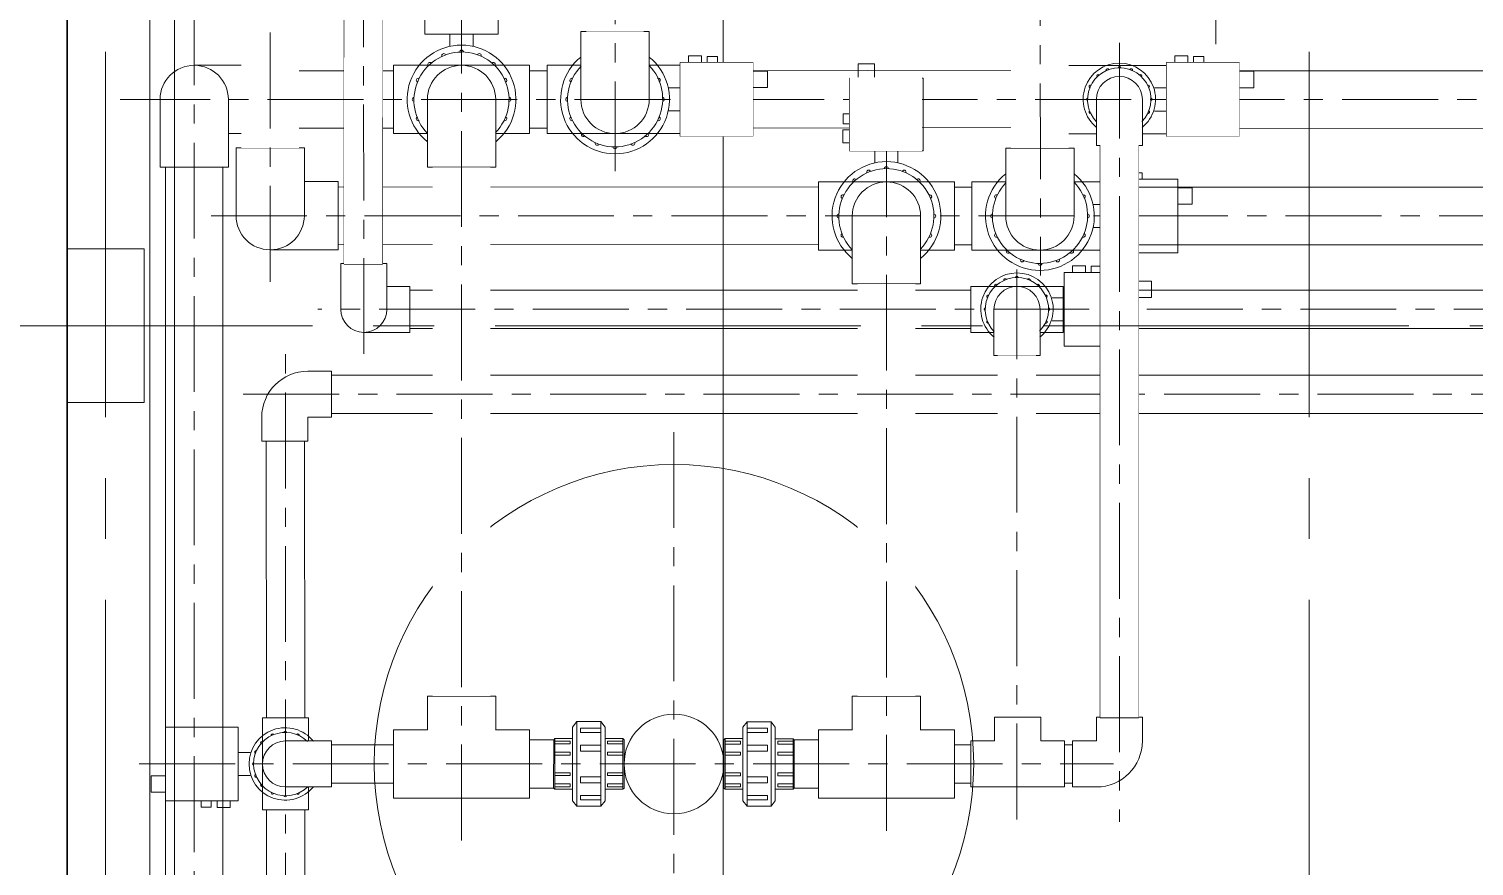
# Model space of a CAD drawing. Header units: millimetres. Extents: x 3795014 to 4300160, y 3869364 to 4016788.
# Drawn here: x 4219983 to 4221866, y 3925971 to 3927063 of the extents above; entities that cross this region are included whole.
import ezdxf

# ---------------------------------------------------------------- set-up
doc = ezdxf.new("R2010")
doc.units = ezdxf.units.MM
doc.set_wipeout_variables(frame=1)
doc.linetypes.add('CENTER', pattern=[2, 1.25, -0.25, 0.25, -0.25])
doc.linetypes.add('осевая2', pattern=[28.575, 19.05, -3.175, 3.175, -3.175])
doc.layers.add('АРМАТУРА', color=2, linetype='Continuous')
for name, color, linetype, lineweight in [('выноска', 7, 'Continuous', 18), ('Дополнительная', 7, 'Continuous', 18), ('Констр.', 7, 'Continuous', 30), ('оси', 7, 'осевая2', 13)]:
    doc.layers.add(name, color=color, linetype=linetype, lineweight=lineweight)

msp = doc.modelspace()

# ---------------------------------------------------------------- linework, layer by layer
at = {"layer": 'АРМАТУРА', "color": 0, "lineweight": 9}
for p, q in [((4220696.6, 3926159.3), (4220691.2, 3926152.3)), ((4220696.6, 3926049), (4220696.6, 3926159.3)), ((4220728.1, 3926159.3), (4220696.6, 3926159.3)), ((4220728.1, 3926159.3), (4220728.1, 3926049)), ((4220728.1, 3926159.3), (4220728.1, 3926049)), ((4220728.1, 3926159.3), (4220733.4, 3926152.3)), ((4220918.4, 3926159.2), (4220913, 3926152.2)), ((4220918.4, 3926159.2), (4220949.9, 3926159.2)), ((4220918.4, 3926048.9), (4220918.4, 3926159.2)), ((4220918.4, 3926048.9), (4220918.4, 3926159.2)), ((4220949.9, 3926159.2), (4220949.9, 3926048.9)), ((4220949.9, 3926159.2), (4220955.2, 3926152.2)), ((4220666.5, 3926135.5), (4220666.4, 3926072.7)), ((4220666.5, 3926135.5), (4220666.4, 3926072.7)), ((4220667.9, 3926137.1), (4220666.5, 3926135.5)), ((4220667.9, 3926137.1), (4220691.2, 3926137.1)), ((4220667.9, 3926137.1), (4220667.9, 3926071.1)), ((4220667.9, 3926137.1), (4220667.9, 3926071.1)), ((4220688, 3926133.9), (4220667.9, 3926133.9)), ((4220667.9, 3926133.9), (4220667.9, 3926130.2)), ((4220688, 3926130.2), (4220688, 3926133.9)), ((4220691.2, 3926104.1), (4220691.2, 3926152.3)), ((4220701.3, 3926145.2), (4220701.3, 3926150.8)), ((4220701.3, 3926150.8), (4220728.1, 3926150.8)), ((4220728.1, 3926145.2), (4220701.3, 3926145.2)), ((4220733.4, 3926104.1), (4220733.4, 3926152.3)), ((4220756.7, 3926137.1), (4220733.4, 3926137.1)), ((4220736.6, 3926130.2), (4220736.6, 3926133.9)), ((4220736.6, 3926133.9), (4220756.7, 3926133.9)), ((4220756.7, 3926137.1), (4220756.7, 3926071.1)), ((4220756.7, 3926137.1), (4220756.7, 3926071.1)), ((4220756.7, 3926137.1), (4220758.2, 3926135.5)), ((4220756.7, 3926133.9), (4220756.7, 3926130.2)), ((4220758.2, 3926135.5), (4220758.2, 3926072.7)), ((4220758.2, 3926135.5), (4220758.2, 3926072.7)), ((4220889.7, 3926137.1), (4220888.2, 3926135.5)), ((4220888.2, 3926072.7), (4220888.2, 3926135.5)), ((4220888.2, 3926072.7), (4220888.2, 3926135.5)), ((4220889.7, 3926071.1), (4220889.7, 3926137.1)), ((4220889.7, 3926071.1), (4220889.7, 3926137.1)), ((4220889.7, 3926137.1), (4220913, 3926137.1)), ((4220909.8, 3926133.9), (4220889.7, 3926133.9)), ((4220889.7, 3926133.9), (4220889.7, 3926130.1)), ((4220909.8, 3926130.1), (4220909.8, 3926133.9)), ((4220913, 3926104.1), (4220913, 3926152.2)), ((4220945.2, 3926150.7), (4220918.4, 3926150.7)), ((4220918.4, 3926145.1), (4220945.2, 3926145.1)), ((4220945.2, 3926145.1), (4220945.2, 3926150.7)), ((4220955.2, 3926104.1), (4220955.2, 3926152.2)), ((4220978.5, 3926137), (4220955.2, 3926137)), ((4220958.4, 3926133.9), (4220978.5, 3926133.9)), ((4220958.4, 3926130.1), (4220958.4, 3926133.9)), ((4220978.5, 3926071.1), (4220978.5, 3926137)), ((4220978.5, 3926071.1), (4220978.5, 3926137)), ((4220978.5, 3926137), (4220980, 3926135.5)), ((4220978.5, 3926133.9), (4220978.5, 3926130.1)), ((4220980, 3926072.6), (4220980, 3926135.5)), ((4220980, 3926072.6), (4220980, 3926135.5)), ((4220667.9, 3926130.2), (4220688, 3926130.2)), ((4220688, 3926119.3), (4220667.9, 3926119.3)), ((4220667.9, 3926119.3), (4220667.9, 3926115.6)), ((4220667.9, 3926115.6), (4220688, 3926115.6)), ((4220688, 3926115.6), (4220688, 3926119.3)), ((4220691.2, 3926075.7), (4220691.2, 3926132.5)), ((4220701.3, 3926120.8), (4220701.3, 3926128.7)), ((4220701.3, 3926128.7), (4220728.1, 3926128.7)), ((4220728.1, 3926120.8), (4220701.3, 3926120.8)), ((4220756.7, 3926130.2), (4220736.6, 3926130.2)), ((4220736.6, 3926115.6), (4220736.6, 3926119.3)), ((4220736.6, 3926119.3), (4220756.7, 3926119.3)), ((4220756.7, 3926115.6), (4220736.6, 3926115.6)), ((4220756.7, 3926119.3), (4220756.7, 3926115.6)), ((4220889.7, 3926130.1), (4220909.8, 3926130.1)), ((4220909.8, 3926119.3), (4220889.7, 3926119.3)), ((4220889.7, 3926119.3), (4220889.7, 3926115.6)), ((4220889.7, 3926115.6), (4220909.8, 3926115.6)), ((4220909.8, 3926115.6), (4220909.8, 3926119.3)), ((4220945.2, 3926128.6), (4220918.4, 3926128.6)), ((4220918.4, 3926120.7), (4220945.2, 3926120.7)), ((4220945.2, 3926120.7), (4220945.2, 3926128.6)), ((4220955.2, 3926132.5), (4220955.2, 3926075.6)), ((4220978.5, 3926130.1), (4220958.4, 3926130.1)), ((4220958.4, 3926119.3), (4220978.5, 3926119.3)), ((4220958.4, 3926115.6), (4220958.4, 3926119.3)), ((4220978.5, 3926115.6), (4220958.4, 3926115.6)), ((4220978.5, 3926119.3), (4220978.5, 3926115.6)), ((4220691.2, 3926104.1), (4220691.2, 3926056)), ((4220733.4, 3926104.1), (4220733.4, 3926056)), ((4220913, 3926104.1), (4220913, 3926055.9)), ((4220955.2, 3926104.1), (4220955.2, 3926055.9)), ((4220667.9, 3926092.6), (4220688, 3926092.6)), ((4220667.9, 3926088.9), (4220667.9, 3926092.6)), ((4220688, 3926088.9), (4220667.9, 3926088.9)), ((4220667.9, 3926078.1), (4220688, 3926078)), ((4220667.9, 3926074.3), (4220667.9, 3926078.1)), ((4220688, 3926092.6), (4220688, 3926088.9)), ((4220688, 3926078), (4220688, 3926074.3)), ((4220728.1, 3926087.4), (4220701.3, 3926087.4)), ((4220701.3, 3926087.4), (4220701.3, 3926079.6)), ((4220701.3, 3926079.6), (4220728.1, 3926079.6)), ((4220756.7, 3926092.6), (4220736.6, 3926092.6)), ((4220736.6, 3926092.6), (4220736.6, 3926088.9)), ((4220736.6, 3926088.9), (4220756.7, 3926088.9)), ((4220756.7, 3926078), (4220736.6, 3926078)), ((4220736.6, 3926078), (4220736.6, 3926074.3)), ((4220756.7, 3926088.9), (4220756.7, 3926092.6)), ((4220756.7, 3926074.3), (4220756.7, 3926078)), ((4220889.7, 3926092.6), (4220909.8, 3926092.6)), ((4220889.7, 3926088.8), (4220889.7, 3926092.6)), ((4220909.8, 3926088.8), (4220889.7, 3926088.8)), ((4220889.7, 3926078), (4220909.8, 3926078)), ((4220889.7, 3926074.3), (4220889.7, 3926078)), ((4220909.8, 3926092.6), (4220909.8, 3926088.8)), ((4220909.8, 3926078), (4220909.8, 3926074.3)), ((4220918.4, 3926087.4), (4220945.2, 3926087.4)), ((4220945.2, 3926079.5), (4220918.4, 3926079.5)), ((4220945.2, 3926087.4), (4220945.2, 3926079.5)), ((4220978.5, 3926092.6), (4220958.4, 3926092.6)), ((4220958.4, 3926092.6), (4220958.4, 3926088.8)), ((4220958.4, 3926088.8), (4220978.5, 3926088.8)), ((4220978.5, 3926078), (4220958.4, 3926078)), ((4220958.4, 3926078), (4220958.4, 3926074.3)), ((4220978.5, 3926088.8), (4220978.5, 3926092.6)), ((4220978.5, 3926074.3), (4220978.5, 3926078)), ((4220667.9, 3926071.1), (4220666.4, 3926072.7)), ((4220688, 3926074.3), (4220667.9, 3926074.3)), ((4220667.9, 3926071.1), (4220691.2, 3926071.1)), ((4220728.1, 3926063), (4220701.3, 3926063)), ((4220701.3, 3926063), (4220701.3, 3926057.5)), ((4220756.7, 3926071.1), (4220733.4, 3926071.1)), ((4220736.6, 3926074.3), (4220756.7, 3926074.3)), ((4220756.7, 3926071.1), (4220758.2, 3926072.7)), ((4220889.7, 3926071.1), (4220888.2, 3926072.7)), ((4220909.8, 3926074.3), (4220889.7, 3926074.3)), ((4220889.7, 3926071.1), (4220913, 3926071.1)), ((4220918.4, 3926063), (4220945.2, 3926063)), ((4220945.2, 3926063), (4220945.2, 3926057.4)), ((4220978.5, 3926071.1), (4220955.2, 3926071.1)), ((4220958.4, 3926074.3), (4220978.5, 3926074.3)), ((4220978.5, 3926071.1), (4220980, 3926072.6)), ((4220696.6, 3926049), (4220691.2, 3926056)), ((4220728.1, 3926049), (4220696.6, 3926049)), ((4220701.3, 3926057.5), (4220728.1, 3926057.5)), ((4220728.1, 3926049), (4220733.4, 3926056)), ((4220918.4, 3926048.9), (4220913, 3926055.9)), ((4220945.2, 3926057.4), (4220918.4, 3926057.4)), ((4220918.4, 3926048.9), (4220949.9, 3926048.9)), ((4220949.9, 3926048.9), (4220955.2, 3926055.9))]:
    msp.add_line(p, q, dxfattribs=at)
at = {"layer": 'выноска', "lineweight": 20}
msp.add_lwpolyline([(4220887.4, 3929883.3), (4220887.4, 3920098.8)], dxfattribs=at)
at = {"layer": 'Дополнительная', "linetype": 'CENTER', "ltscale": 100}
for p, q in [((4220198.1, 3923989.2, 0), (4220198.1, 3928999.5, 0)), ((4221529.4, 3927042.8), (4221529.4, 3927785.5)), ((4220316.9, 3921663.3), (4220317.2, 3926640.8, 0)), ((4220823.2, 3926536.9), (4220823.2, 3925671.3)), ((4220126.4, 3926104.1, 0), (4221395.9, 3926104.1, 0))]:
    msp.add_line(p, q, dxfattribs=at)
at = {"layer": 'Дополнительная', "ltscale": 25}
for p, q in [((4220790.9, 3927059.1, 0), (4220701.9, 3927059.1, 0)), ((4220701.9, 3927059.1, 0), (4220701.9, 3926970.6, 0)), ((4220790.9, 3926970.6, 0), (4220790.9, 3927059.1, 0)), ((4220567.1, 3927055.6, 0), (4220525.8, 3927055.6, 0)), ((4220531.2, 3927039.8, 0), (4220531.2, 3927055.6, 0)), ((4220561.4, 3927039.9, 0), (4220561.4, 3927055.6, 0)), ((4220198.1, 3927015.1, 0), (4220286.6, 3927015.1, 0)), ((4220286.6, 3927015.1, 0), (4220286.6, 3926926.1, 0)), ((4220457.9, 3926926.1, 0), (4220457.9, 3927015.1, 0)), ((4220457.9, 3927015.1, 0), (4220546.4, 3927015.1, 0)), ((4220634.9, 3927015.1, 0), (4220546.4, 3927015.1, 0)), ((4220634.9, 3926926.1, 0), (4220634.9, 3927015.1, 0)), ((4220702.2, 3927015.1, 0), (4220657.9, 3927015.1, 0)), ((4220657.9, 3927015.1, 0), (4220657.9, 3926926.1, 0)), ((4220790.7, 3927015.1, 0), (4220834.9, 3927015.1, 0)), ((4220834.9, 3927015.1, 0), (4220834.9, 3926926.1, 0)), ((4221315, 3927014.8, 0), (4221403.5, 3927014.8, 0)), ((4221315, 3926925.8, 0), (4221315, 3927014.8, 0)), ((4221492, 3927014.8, 0), (4221403.5, 3927014.8, 0)), ((4221492, 3926925.8, 0), (4221492, 3927014.8, 0)), ((4220815.7, 3926985.8, 0), (4220831.4, 3926985.8, 0)), ((4220831.4, 3926950, 0), (4220831.4, 3926991.2, 0)), ((4221449.4, 3926985.7, 0), (4221465.1, 3926985.7, 0)), ((4221465.1, 3926949.9, 0), (4221465.1, 3926991.1, 0)), ((4220153.6, 3926970.6, 0), (4220153.6, 3926882.1, 0)), ((4220242.6, 3926882.1, 0), (4220242.6, 3926970.6, 0)), ((4220501.9, 3926882.1, 0), (4220501.9, 3926970.6, 0)), ((4220590.9, 3926970.6, 0), (4220590.9, 3926882.1, 0)), ((4221373.5, 3926910.5, 0), (4221373.5, 3926970.5, 0)), ((4221433.5, 3926970.5, 0), (4221433.5, 3926910.5, 0)), ((4220815.7, 3926955.6, 0), (4220831.4, 3926955.6, 0)), ((4221449.4, 3926955.5, 0), (4221465.1, 3926955.5, 0)), ((4220286.6, 3926926.1, 0), (4220242.4, 3926926.1, 0)), ((4220502.2, 3926926.1, 0), (4220457.9, 3926926.1, 0)), ((4220590.7, 3926926.1, 0), (4220634.9, 3926926.1, 0)), ((4220657.9, 3926926.1, 0), (4220746.4, 3926926.1, 0)), ((4220834.9, 3926926.1, 0), (4220746.4, 3926926.1, 0)), ((4221373.5, 3926925.8, 0), (4221315, 3926925.8, 0)), ((4221433.5, 3926925.8, 0), (4221492, 3926925.8, 0)), ((4220252.6, 3926819, 0), (4220252.6, 3926907.5, 0)), ((4220252.6, 3926907.5, 0), (4220341.6, 3926907.5, 0)), ((4220341.6, 3926907.5, 0), (4220341.6, 3926819, 0)), ((4221344.5, 3926907.1, 0), (4221255.5, 3926907.1, 0)), ((4221255.5, 3926907.1, 0), (4221255.5, 3926818.6, 0)), ((4221344.5, 3926818.6, 0), (4221344.5, 3926907.1, 0)), ((4221433.5, 3926910.5, 0), (4221373.5, 3926910.5, 0)), ((4221120.6, 3926903.6, 0), (4221079.4, 3926903.6, 0)), ((4221084.8, 3926887.8, 0), (4221084.8, 3926903.6, 0)), ((4221115, 3926887.9, 0), (4221115, 3926903.6, 0)), ((4220153.6, 3926882.1, 0), (4220242.6, 3926882.1, 0)), ((4220590.9, 3926882.1, 0), (4220501.9, 3926882.1, 0)), ((4220385.6, 3926863.5, 0), (4220341.3, 3926863.5, 0)), ((4220385.6, 3926774.5, 0), (4220385.6, 3926863.5, 0)), ((4221011.5, 3926774.1, 0), (4221011.5, 3926863.1, 0)), ((4221011.5, 3926863.1, 0), (4221100, 3926863.1, 0)), ((4221188.5, 3926863.1, 0), (4221100, 3926863.1, 0)), ((4221188.5, 3926774.1, 0), (4221188.5, 3926863.1, 0)), ((4221255.8, 3926863.1, 0), (4221211.5, 3926863.1, 0)), ((4221211.5, 3926863.1, 0), (4221211.5, 3926774.1, 0)), ((4221344.3, 3926863.1, 0), (4221388.5, 3926863.1, 0)), ((4221388.5, 3926863.1, 0), (4221388.5, 3926774.1, 0)), ((4221369.2, 3926833.8, 0), (4221385, 3926833.8, 0)), ((4221385, 3926798, 0), (4221385, 3926839.2, 0)), ((4221055.5, 3926730.1, 0), (4221055.5, 3926818.6, 0)), ((4221144.5, 3926818.6, 0), (4221144.5, 3926730.1, 0)), ((4221369.3, 3926803.6, 0), (4221385, 3926803.6, 0)), ((4220297.1, 3926774.5, 0), (4220385.6, 3926774.5, 0)), ((4221055.8, 3926774.1, 0), (4221011.5, 3926774.1, 0)), ((4221144.3, 3926774.1, 0), (4221188.5, 3926774.1, 0)), ((4221211.5, 3926774.1, 0), (4221300, 3926774.1, 0)), ((4221388.5, 3926774.1, 0), (4221300, 3926774.1, 0)), ((4220449.1, 3926756.9, 0), (4220389.1, 3926756.9, 0)), ((4220389.1, 3926756.9, 0), (4220389.1, 3926696.9, 0)), ((4220449.1, 3926696.9, 0), (4220449.1, 3926756.9, 0)), ((4220449.1, 3926726.9, 0), (4220479.1, 3926726.9, 0)), ((4220479.1, 3926726.9, 0), (4220479.1, 3926666.9, 0)), ((4221144.5, 3926730.1, 0), (4221055.5, 3926730.1, 0)), ((4221210.1, 3926666.9, 0), (4221210.1, 3926726.9, 0)), ((4221210.1, 3926726.9, 0), (4221270.1, 3926726.9, 0)), ((4221330.1, 3926726.9, 0), (4221270.1, 3926726.9, 0)), ((4221330.1, 3926666.9, 0), (4221330.1, 3926726.9, 0)), ((4221331.8, 3926676.3, 0), (4221331.8, 3926717.5, 0)), ((4221316, 3926712.1, 0), (4221331.8, 3926712.1, 0)), ((4221240.1, 3926636.9, 0), (4221240.1, 3926696.9, 0)), ((4221300.1, 3926696.9, 0), (4221300.1, 3926636.9, 0)), ((4221316.1, 3926681.9, 0), (4221331.8, 3926681.9, 0)), ((4220479.1, 3926666.9, 0), (4220419.1, 3926666.9, 0)), ((4221240.1, 3926666.9, 0), (4221210.1, 3926666.9, 0)), ((4221300.1, 3926666.9, 0), (4221330.1, 3926666.9, 0)), ((4221300.1, 3926636.9, 0), (4221240.1, 3926636.9, 0)), ((4220346.1, 3926616.2, 0), (4220377.1, 3926616.2, 0)), ((4220377.1, 3926616.2, 0), (4220377.1, 3926556.2, 0)), ((4220286.1, 3926525.2, 0), (4220286.1, 3926556.2, 0)), ((4220377.1, 3926556.2, 0), (4220346.1, 3926556.2, 0)), ((4220346.1, 3926556.2, 0), (4220346.1, 3926525.2, 0)), ((4220346.1, 3926525.2, 0), (4220286.1, 3926525.2, 0)), ((4220590.9, 3926192.6), (4220501.9, 3926192.6)), ((4220501.9, 3926148.4), (4220501.9, 3926192.6)), ((4220590.9, 3926148.4), (4220590.9, 3926192.6)), ((4221144.5, 3926192.6), (4221055.5, 3926192.6)), ((4221055.5, 3926148.3), (4221055.5, 3926192.6)), ((4221144.5, 3926148.3), (4221144.5, 3926192.6)), ((4220347.1, 3926164.1), (4220287.1, 3926164.1)), ((4220287.1, 3926164.1), (4220287.1, 3926104.1)), ((4220347.1, 3926134.1), (4220347.1, 3926164.1)), ((4221433.5, 3926165.1, 0), (4221373.5, 3926165.1, 0)), ((4221373.5, 3926165.1, 0), (4221373.5, 3926134.1, 0)), ((4221433.5, 3926134.1, 0), (4221433.5, 3926165.1, 0)), ((4220317.1, 3926134.1), (4220377.1, 3926134.1)), ((4220377.1, 3926134.1), (4220377.1, 3926074.1)), ((4220502.2, 3926148.6), (4220457.9, 3926148.6)), ((4220457.9, 3926148.6), (4220457.9, 3926059.6)), ((4220590.7, 3926148.6), (4220634.9, 3926148.6)), ((4220634.9, 3926148.6), (4220634.9, 3926059.6)), ((4221055.8, 3926148.6), (4221011.5, 3926148.6)), ((4221011.5, 3926148.6), (4221011.5, 3926059.6)), ((4221144.3, 3926148.6), (4221188.5, 3926148.6)), ((4221188.5, 3926148.6), (4221188.5, 3926059.6)), ((4221210, 3926074.1, 0), (4221210, 3926134.1, 0)), ((4221210, 3926134.1, 0), (4221241, 3926134.1, 0)), ((4221332, 3926134.1, 0), (4221301, 3926134.1, 0)), ((4221332, 3926074.1, 0), (4221332, 3926134.1, 0)), ((4221373.5, 3926134.1, 0), (4221342.5, 3926134.1, 0)), ((4221342.5, 3926134.1, 0), (4221342.5, 3926074.1, 0)), ((4220255.4, 3926124.7), (4220255.4, 3926083.5)), ((4220271.1, 3926119), (4220255.4, 3926119)), ((4220287.1, 3926044.1), (4220287.1, 3926104.1)), ((4220271.2, 3926088.9), (4220255.4, 3926088.9)), ((4220377.1, 3926074.1), (4220317.1, 3926074.1)), ((4220347.1, 3926074.1), (4220347.1, 3926044.1)), ((4220457.9, 3926059.6), (4220546.4, 3926059.6)), ((4220634.9, 3926059.6), (4220546.4, 3926059.6)), ((4221011.5, 3926059.6), (4221100, 3926059.6)), ((4221188.5, 3926059.6), (4221100, 3926059.6)), ((4221332, 3926074.1, 0), (4221210, 3926074.1, 0)), ((4221342.5, 3926074.1, 0), (4221373.5, 3926074.1, 0)), ((4220347.1, 3926044.1), (4220287.1, 3926044.1))]:
    msp.add_line(p, q, dxfattribs=at)
at = {"layer": 'Дополнительная', "ltscale": 25, "elevation": 0}
for points in [[(4220172.5, 3921971.5), (4220172.5, 3928907.3), (4220140.5, 3928907.3), (4220140.5, 3921971.5)], [(4220393.6, 3927178.9), (4220393.3, 3926755.9), (4220443.3, 3926755.9), (4220443.6, 3927178.9)], [(4220594.3, 3927055.6), (4220498.4, 3927055.6), (4220498.4, 3927150.2), (4220594.3, 3927150.2)], [(4220831.4, 3926922.7), (4220831.4, 3927018.7), (4220926.1, 3927018.7), (4220926.1, 3926922.7)], [(4220859, 3927018.7), (4220859, 3927027.4), (4220842, 3927027.4), (4220842, 3927018.7)], [(4220866.5, 3927018.7), (4220866.5, 3927026.8), (4220879.7, 3927026.8), (4220879.7, 3927018.7)], [(4221492.7, 3927018.6), (4221492.7, 3927027.3), (4221475.7, 3927027.3), (4221475.7, 3927018.6)], [(4221500.2, 3927018.6), (4221500.2, 3927026.7), (4221513.4, 3927026.7), (4221513.4, 3927018.6)], [(4220457.9, 3927008.1), (4220286.6, 3927008.1), (4220286.6, 3926933.1), (4220457.9, 3926933.1)], [(4220657.9, 3927008.1), (4220634.9, 3927008.1), (4220634.9, 3926933.1), (4220657.9, 3926933.1)], [(4221315, 3927008.9), (4220834.9, 3927008.1), (4220834.9, 3926933.1), (4221315, 3926933.9)], [(4220926.1, 3926986.1), (4220926.1, 3927007.4), (4220944.9, 3927007.4), (4220944.9, 3926986.1)], [(4221084.5, 3926998.2), (4221063.2, 3926998.2), (4221063.2, 3927017), (4221084.5, 3927017)], [(4221465.1, 3926922.6), (4221465.1, 3927018.6), (4221559.8, 3927018.6), (4221559.8, 3926922.6)], [(4222238.9, 3927008.1), (4221551.2, 3927007.8), (4221551.2, 3926932.8), (4222238.9, 3926933.1)], [(4221559.8, 3926985.9), (4221559.8, 3927007.3), (4221578.6, 3927007.3), (4221578.6, 3926985.9)], [(4221147.9, 3926903.6), (4221051.9, 3926903.6), (4221051.9, 3926998.2), (4221147.9, 3926998.2)], [(4221051.9, 3926938.7), (4221043.8, 3926938.7), (4221043.8, 3926951.8), (4221051.9, 3926951.8)], [(4221051.9, 3926931.1), (4221043.1, 3926931.1), (4221043.1, 3926914.2), (4221051.9, 3926914.2)], [(4220235.6, 3926882.1), (4220235.6, 3923508.9), (4220160.6, 3923508.9), (4220160.6, 3926882.1)], [(4221412.5, 3926866.7), (4221412.5, 3926875.5), (4221395.6, 3926875.5), (4221395.6, 3926866.7)], [(4221420.1, 3926866.7), (4221420.1, 3926874.9), (4221433.2, 3926874.9), (4221433.2, 3926866.7)], [(4221011.5, 3926856.1), (4220385.6, 3926856.5), (4220385.6, 3926781.5), (4221011.5, 3926781.1)], [(4221211.5, 3926856.1), (4221188.5, 3926856.1), (4221188.5, 3926781.1), (4221211.5, 3926781.1)], [(4221385, 3926770.8), (4221385, 3926866.7), (4221479.6, 3926866.7), (4221479.6, 3926770.8)], [(4222792.5, 3926856.1), (4221388.5, 3926856.1), (4221388.5, 3926781.1), (4222792.5, 3926781.1)], [(4221479.6, 3926834.1), (4221479.6, 3926855.4), (4221498.4, 3926855.4), (4221498.4, 3926834.1)], [(4221331.8, 3926649), (4221331.8, 3926744.9), (4221426.4, 3926744.9), (4221426.4, 3926649)], [(4221359.3, 3926744.9), (4221359.3, 3926753.7), (4221342.4, 3926753.7), (4221342.4, 3926744.9)], [(4221366.8, 3926744.9), (4221366.8, 3926753.1), (4221380, 3926753.1), (4221380, 3926744.9)], [(4221210.1, 3926672), (4220479.1, 3926671.9), (4220479.1, 3926721.9), (4221210.1, 3926722)], [(4223050.4, 3926671.9), (4221389.4, 3926671.9), (4221389.4, 3926721.9), (4223050.4, 3926721.9)], [(4221426.4, 3926712.3), (4221426.4, 3926733.7), (4221445.2, 3926733.7), (4221445.2, 3926712.3)], [(4222037.7, 3926561.2), (4220377.1, 3926561.2), (4220377.1, 3926611.2), (4222037.7, 3926611.2)], [(4220255.4, 3926151.9), (4220255.4, 3926056), (4220160.8, 3926056), (4220160.8, 3926151.9)], [(4221342.5, 3926079.1), (4221332, 3926079.1), (4221332, 3926129.1), (4221342.5, 3926129.1)], [(4220160.8, 3926088.6), (4220160.8, 3926067.3), (4220142, 3926067.3), (4220142, 3926088.6)], [(4220220.4, 3926056), (4220220.4, 3926047.8), (4220207.2, 3926047.8), (4220207.2, 3926056)], [(4220227.9, 3926056), (4220227.9, 3926047.2), (4220244.8, 3926047.2), (4220244.8, 3926056)]]:
    msp.add_lwpolyline(points, close=True, dxfattribs=at)
at = {"layer": 'Дополнительная', "ltscale": 25}
for points in [[(4221378.5, 3926164.1), (4221378.5, 3926910.5), (4221428.5, 3926910.5), (4221428.5, 3926164.1)], [(4220032.7, 3926775.6), (4220132.7, 3926775.6), (4220132.7, 3926675.6), (4220032.7, 3926675.6)], [(4220032.7, 3926575.6), (4220132.7, 3926575.6), (4220132.7, 3926675.6), (4220032.7, 3926675.6)], [(4220292.1, 3926164.1), (4220291.9, 3926525.2), (4220341.9, 3926525.2), (4220342.1, 3926164.1)], [(4220634.9, 3926072.6), (4220666.4, 3926072.6), (4220666.5, 3926135.6), (4220635, 3926135.6)], [(4220980, 3926135.6), (4221011.5, 3926135.6), (4221011.5, 3926072.6), (4220980, 3926072.6)], [(4220457.9, 3926079.1), (4220377.1, 3926079.1), (4220377.1, 3926129.1), (4220457.9, 3926129.1)], [(4221210, 3926079.2), (4221188.5, 3926079.1), (4221188.5, 3926129.1), (4221210, 3926129.2)], [(4220292.1, 3926044.1), (4220291.9, 3924411.1), (4220341.9, 3924411.1), (4220342.1, 3926044.1)]]:
    msp.add_lwpolyline(points, close=True, dxfattribs=at)
for radius in [390.5, 65, 65]:
    msp.add_circle((4220823.2, 3926104.1), radius, dxfattribs=at)
for centre, radius, start, end in [((4220546.4, 3926970.6, 0), 70.9, 90, 231.1147), ((4220546.4, 3926970.6, 0), 70.9, 308.8853, 90), ((4220547, 3926969.8, 0), 62.6, 90.4904, 224.0202), ((4220505.1, 3927016.4, 0), 2.59, 42, 222), ((4220523.3, 3927027.8, 0), 2.59, 22, 202), ((4220546.4, 3927032.3, 0), 2.59, 0, 180), ((4220546.4, 3926970.6, 0), 61.9, 315.6338, 90), ((4220569.6, 3927027.8, 0), 2.59, 338, 158), ((4220587.7, 3927016.4, 0), 2.59, 318, 138), ((4220746.4, 3926970.6, 0), 70.9, 128.8853, 270), ((4220746.4, 3926970.6, 0), 70.9, 270, 51.1147), ((4220198.1, 3926970.6, 0), 44.5, 0, 180), ((4220546.4, 3926970.6, 0), 44.5, 0, 180), ((4220746.4, 3926970.6, 0), 61.9, 135.6338, 270), ((4220745.9, 3926971.3, 0), 62.6, 270.4904, 44.0202), ((4221403.5, 3926970.8, 0), 47.2, 90, 231.1147), ((4221403.8, 3926970.3, 0), 41.7, 90.4904, 224.0202), ((4221403.5, 3926970.5, 0), 30, 0, 180), ((4221375.9, 3927001.4, 0), 1.73, 42, 222), ((4221388.1, 3927008.9, 0), 1.73, 22, 202), ((4221403.5, 3927011.9, 0), 1.73, 0, 180), ((4221403.5, 3926970.8, 0), 47.2, 308.8853, 90), ((4221403.5, 3926970.8, 0), 41.2, 315.6338, 90), ((4221418.9, 3927008.9, 0), 1.73, 338, 158), ((4221431, 3927001.4, 0), 1.73, 318, 138), ((4220490.1, 3926995.7, 0), 2.59, 66, 246), ((4220602.8, 3926995.7, 0), 2.59, 294, 114), ((4220690.1, 3926995.7, 0), 2.59, 66, 246), ((4220802.8, 3926995.7, 0), 2.59, 294, 114), ((4221365.9, 3926987.5, 0), 1.73, 66, 246), ((4221441, 3926987.5, 0), 1.73, 294, 114), ((4220484.7, 3926970.6, 0), 2.59, 90, 270), ((4220608.2, 3926970.6, 0), 2.59, 270, 90), ((4220684.7, 3926970.6, 0), 2.59, 90, 270), ((4220746.4, 3926970.6, 0), 44.5, 180, 0), ((4220808.2, 3926970.6, 0), 2.59, 270, 90), ((4221362.3, 3926970.8, 0), 1.73, 90, 270), ((4221444.6, 3926970.8, 0), 1.73, 270, 90), ((4220490.1, 3926945.5, 0), 2.59, 114, 294), ((4220602.8, 3926945.5, 0), 2.59, 246, 66), ((4220690.1, 3926945.5, 0), 2.59, 114, 294), ((4220802.8, 3926945.5, 0), 2.59, 246, 66), ((4221365.9, 3926954.1, 0), 1.73, 114, 294), ((4221441, 3926954.1, 0), 1.73, 246, 66), ((4220705.1, 3926924.7, 0), 2.59, 138, 318), ((4220787.7, 3926924.7, 0), 2.59, 222, 42), ((4220723.3, 3926913.4, 0), 2.59, 158, 338), ((4220746.4, 3926908.9, 0), 2.59, 180, 0), ((4220769.6, 3926913.4, 0), 2.59, 202, 22), ((4221100, 3926818.6, 0), 70.9, 90, 231.1147), ((4221100, 3926818.6, 0), 70.9, 308.8853, 90), ((4221100.6, 3926817.9, 0), 62.6, 90.4904, 224.0202), ((4221076.9, 3926875.8, 0), 2.59, 22, 202), ((4221100, 3926880.3, 0), 2.59, 0, 180), ((4221100, 3926818.6, 0), 61.9, 315.6338, 90), ((4221123.1, 3926875.8, 0), 2.59, 338, 158), ((4221300, 3926818.6, 0), 70.9, 128.8853, 270), ((4221300, 3926818.6, 0), 70.9, 270, 51.1147), ((4221100, 3926818.6, 0), 44.5, 0, 180), ((4221058.7, 3926864.5, 0), 2.59, 42, 222), ((4221141.3, 3926864.5, 0), 2.59, 318, 138), ((4221300, 3926818.6, 0), 61.9, 135.6338, 270), ((4221299.5, 3926819.3, 0), 62.6, 270.4904, 44.0202), ((4221043.6, 3926843.7, 0), 2.59, 66, 246), ((4221156.4, 3926843.7, 0), 2.59, 294, 114), ((4221243.6, 3926843.7, 0), 2.59, 66, 246), ((4221356.4, 3926843.7, 0), 2.59, 294, 114), ((4220297.1, 3926819, 0), 44.5, 180, 0), ((4221038.3, 3926818.6, 0), 2.59, 90, 270), ((4221161.7, 3926818.6, 0), 2.59, 270, 90), ((4221238.3, 3926818.6, 0), 2.59, 90, 270), ((4221300, 3926818.6, 0), 44.5, 180, 0), ((4221361.7, 3926818.6, 0), 2.59, 270, 90), ((4221043.6, 3926793.5, 0), 2.59, 114, 294), ((4221156.4, 3926793.5, 0), 2.59, 246, 66), ((4221243.6, 3926793.5, 0), 2.59, 114, 294), ((4221356.4, 3926793.5, 0), 2.59, 246, 66), ((4221258.7, 3926772.7, 0), 2.59, 138, 318), ((4221341.3, 3926772.7, 0), 2.59, 222, 42), ((4221276.9, 3926761.4, 0), 2.59, 158, 338), ((4221300, 3926756.9, 0), 2.59, 180, 0), ((4221323.1, 3926761.4, 0), 2.59, 202, 22), ((4221270.1, 3926697.2, 0), 47.2, 90, 231.1147), ((4221270.5, 3926696.7, 0), 41.7, 90.4904, 224.0202), ((4221254.7, 3926735.3, 0), 1.73, 22, 202), ((4221270.1, 3926738.3, 0), 1.73, 0, 180), ((4221270.1, 3926697.2, 0), 47.2, 308.8853, 90), ((4221270.1, 3926697.2, 0), 41.2, 315.6338, 90), ((4221285.5, 3926735.3, 0), 1.73, 338, 158), ((4221270.1, 3926696.9, 0), 30, 0, 180), ((4221242.6, 3926727.8, 0), 1.73, 42, 222), ((4221297.6, 3926727.8, 0), 1.73, 318, 138), ((4221229, 3926697.2, 0), 1.73, 90, 270), ((4221232.6, 3926713.9, 0), 1.73, 66, 246), ((4221307.7, 3926713.9, 0), 1.73, 294, 114), ((4221311.2, 3926697.2, 0), 1.73, 270, 90), ((4220419.1, 3926696.9, 0), 30, 180, 0), ((4221232.6, 3926680.5, 0), 1.73, 114, 294), ((4221307.7, 3926680.5, 0), 1.73, 246, 66), ((4220346.1, 3926556.2, 0), 60, 90, 180), ((4220316.7, 3926104.1), 47.2, 38.8853, 180), ((4220316.7, 3926104.1), 41.2, 45.6338, 180), ((4220317.1, 3926104.1), 30, 90, 270), ((4220300, 3926141.6), 1.73, 24, 204), ((4220316.7, 3926145.2), 1.73, 0, 180), ((4220333.4, 3926141.6), 1.73, 336, 156), ((4221373.5, 3926134.1, 0), 60, 270, 0), ((4220278.6, 3926119.5), 1.73, 68, 248), ((4220286.2, 3926131.6), 1.73, 48, 228), ((4220316.7, 3926104.1), 47.2, 180, 321.1147), ((4220275.6, 3926104.1), 1.73, 90, 270), ((4220317.2, 3926104.4), 41.7, 180.4904, 314.0202), ((4220278.6, 3926088.7), 1.73, 112, 292), ((4220286.2, 3926076.6), 1.73, 132, 312), ((4220300, 3926066.5), 1.73, 156, 336), ((4220316.7, 3926063), 1.73, 180, 0), ((4220333.4, 3926066.5), 1.73, 204, 24)]:
    msp.add_arc(centre, radius, start, end, dxfattribs=at)
at = {"layer": 'Констр.', "ltscale": 200}
msp.add_lwpolyline([(4220032.7, 3921875.6), (4220032.7, 3929075.6), (4229334.6, 3929075.6), (4229334.6, 3921875.6)], close=True, dxfattribs=at)
at = {"layer": 'оси', "ltscale": 25}
for p, q in [((4220082.7, 3929175.6), (4220082.7, 3920275.6)), ((4221651, 3929175.6), (4221651, 3920275.6))]:
    msp.add_line(p, q, dxfattribs=at)

# ---------------------------------------------------------------- next in the draw order: wipeouts: each hides what was drawn before it
at = {"ltscale": 25}
for points in [[(4220334.6, 3928804.2), (4220334.6, 3926907.5), (4220259.6, 3926907.5), (4220259.6, 3928804.2)], [(4220393.6, 3927178.9), (4220393.3, 3926755.9), (4220443.3, 3926755.9), (4220443.6, 3927178.9)]]:
    msp.add_wipeout(points, dxfattribs=at).translate(0, 0, 0).dxf.layer = 'Дополнительная'
for points in [[(4220783.9, 3927059.1), (4220783.9, 3927596.5), (4220708.9, 3927596.5), (4220708.9, 3927059.1)], [(4221337.5, 3926907.1), (4221337.5, 3927596.6), (4221262.5, 3927596.6), (4221262.5, 3926907.1)], [(4220583.9, 3926882.1), (4220583.9, 3926192.6), (4220508.9, 3926192.6), (4220508.9, 3926882.1)], [(4221137.5, 3926730.1), (4221137.5, 3926192.6), (4221062.5, 3926192.6), (4221062.5, 3926730.1)], [(4221245.1, 3926164.1), (4221245.1, 3926636.9), (4221295.1, 3926636.9), (4221295.1, 3926164.1)]]:
    msp.add_wipeout(points, dxfattribs=at).dxf.layer = 'Дополнительная'

# ---------------------------------------------------------------- next in the draw order: linework, layer by layer
at = {"layer": 'Дополнительная', "linetype": 'CENTER', "ltscale": 100}
for p, q in [((4220297.1, 3926732.9, 0), (4220297.1, 3928979.5, 0)), ((4220746.4, 3927793.8), (4220746.4, 3926876.9, 0)), ((4221300, 3927791.6), (4221300.7, 3926741.1, 0)), ((4220419.1, 3926638.8, 0), (4220418.5, 3927311.5, 0)), ((4220546.4, 3926004.3), (4220546.4, 3927076.8, 0)), ((4223418.8, 3926970.6, 0), (4220101.8, 3926970.6, 0)), ((4221100, 3926017), (4221100, 3926937.4)), ((4220220, 3926819, 0), (4223318.4, 3926819, 0)), ((4221270.1, 3926031.8), (4221270.1, 3926749, 0)), ((4223164.3, 3926697, 0), (4220359.3, 3926697, 0)), ((4220261.8, 3926586.2, 0), (4222151.4, 3926586.2, 0))]:
    msp.add_line(p, q, dxfattribs=at)
at = {"layer": 'Дополнительная', "ltscale": 25}
for p, q in [((4221241, 3926134.1, 0), (4221241, 3926165.1, 0)), ((4221241, 3926165.1, 0), (4221301, 3926165.1, 0)), ((4221301, 3926165.1, 0), (4221301, 3926134.1, 0))]:
    msp.add_line(p, q, dxfattribs=at)

# ---------------------------------------------------------------- next in the draw order: wipeouts: each hides what was drawn before it
at = {"ltscale": 25}
for points in [[(4220831.4, 3926922.6), (4220831.4, 3927018.6), (4220926.1, 3927018.6), (4220926.1, 3926922.6)], [(4221465.1, 3926922.6), (4221465.1, 3927018.6), (4221559.8, 3927018.6), (4221559.8, 3926922.6)], [(4221051.9, 3926903.6), (4221051.9, 3926999.6), (4221146.5, 3926999.6), (4221146.5, 3926903.6)], [(4221378.5, 3926165.1), (4221378.5, 3926911.5), (4221428.5, 3926911.5), (4221428.5, 3926165.1)]]:
    msp.add_wipeout(points, dxfattribs=at).translate(0, 0, 0).dxf.layer = 'Дополнительная'

# ---------------------------------------------------------------- next in the draw order: linework, layer by layer
at = {"layer": 'Дополнительная', "linetype": 'CENTER', "ltscale": 100}
msp.add_line((4221403.5, 3927044.6, 0), (4221403.5, 3926028.6, 0), dxfattribs=at)
at = {"layer": 'оси', "ltscale": 25}
msp.add_line((4217732.7, 3926675.6), (4229531.2, 3926675.6), dxfattribs=at)

doc.saveas('drawing.dxf')
